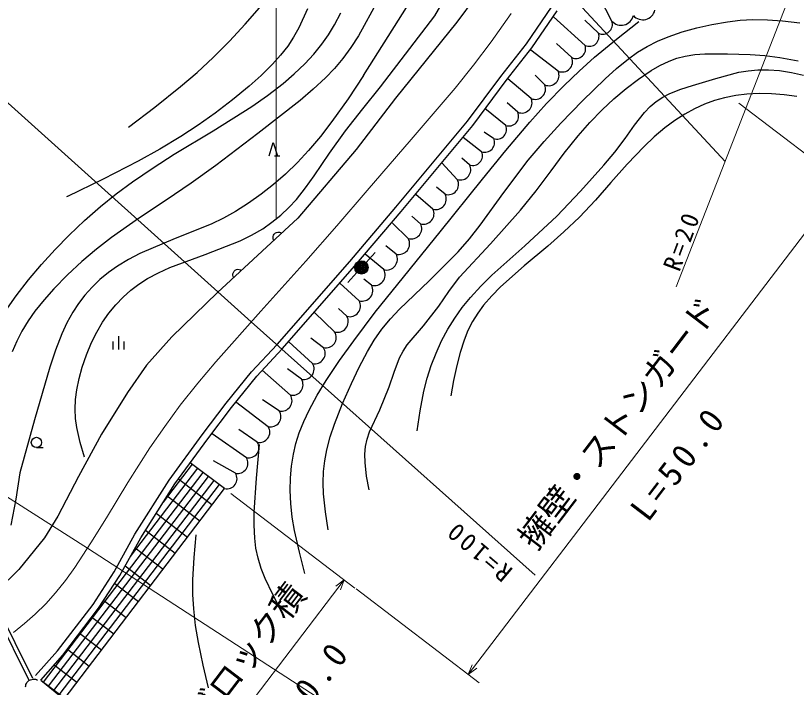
# Model space of a CAD drawing. Units: millimetres, scale not verified. Extents: x 40000 to 680000, y 20000 to 380000.
# Drawn here: x 294322 to 352088, y 263308 to 313007 of the extents above; entities that cross this region are included whole.
import ezdxf
from ezdxf.enums import TextEntityAlignment as Align

# ---------------------------------------------------------------- set-up
doc = ezdxf.new("R2010")
doc.units = ezdxf.units.MM
doc.header["$LTSCALE"] = 1000
doc.linetypes.add('CHAIN', pattern=[18.5, 12, -1.5, 3.5, -1.5])
for name, color, linetype, lineweight in [('M-BGD', 7, 'Continuous', 25), ('M-BMK', 2, 'CHAIN', 13), ('M-STR-HTXT', 7, 'Continuous', 13)]:
    doc.layers.add(name, color=color, linetype=linetype, lineweight=lineweight)
doc.styles.add('ＭＳ ゴシック', font='')
doc.styles.get('ＭＳ ゴシック').set_extended_font_data('MS Gothic')

msp = doc.modelspace()

# ---------------------------------------------------------------- linework, layer by layer
at = {"layer": 'M-BGD'}
for p, q in [((332693, 320363), (326976, 312521)), ((325328, 312985), (328693, 318790)), ((320059, 308580), (324075, 314948)), ((338434, 312602), (337088, 315264)), ((311316, 312379), (312533, 313778)), ((321093, 314078), (319679, 311499)), ((332115, 310915), (334014, 313700)), ((315909, 313501), (315268, 312093)), ((317927, 312321), (318381, 313207)), ((332518, 310619), (334385, 313356)), ((321311, 307750), (325328, 312985)), ((326976, 312521), (322427, 306894)), ((336455, 310803), (334109, 312925)), ((337445, 311702), (336448, 312669)), ((338777, 311265), (340435, 312572)), ((345842, 312353), (346985, 312552)), ((346985, 312552), (347926, 312663)), ((347926, 312663), (348873, 312713)), ((348873, 312713), (349961, 312701)), ((349961, 312701), (351049, 312627)), ((351049, 312627), (352353, 312472)), ((310142, 311120), (311316, 312379)), ((315268, 312093), (314888, 311407)), ((317480, 311589), (317927, 312321)), ((343649, 311796), (344717, 312095)), ((344717, 312095), (345842, 312353)), ((314888, 311407), (314457, 310753)), ((316983, 310888), (317480, 311589)), ((319679, 311499), (319131, 310652)), ((341807, 311110), (342611, 311442)), ((342611, 311442), (343649, 311796)), ((308933, 309911), (310142, 311120)), ((316380, 310151), (316983, 310888)), ((330216, 308509), (332115, 310915)), ((335466, 309903), (334329, 310933)), ((337150, 309923), (338777, 311265)), ((341041, 310728), (341807, 311110)), ((314457, 310753), (313926, 310069)), ((319131, 310652), (318536, 309842)), ((330613, 308205), (332518, 310619)), ((334467, 308891), (332446, 310440)), ((339662, 309820), (340335, 310300)), ((340335, 310300), (341041, 310728)), ((307749, 308809), (308933, 309911)), ((313926, 310069), (313338, 309412)), ((315729, 309450), (316380, 310151)), ((318536, 309842), (317915, 309105)), ((336008, 308907), (337150, 309923)), ((338787, 309106), (339662, 309820)), ((341992, 309317), (342678, 309647)), ((342678, 309647), (343255, 309862)), ((343255, 309862), (343848, 310019)), ((343848, 310019), (344565, 310128)), ((344565, 310128), (345305, 310179)), ((345305, 310179), (346987, 310187)), ((346987, 310187), (348663, 310136)), ((348663, 310136), (349753, 310055)), ((349753, 310055), (350853, 309913)), ((350853, 309913), (352221, 309674)), ((313338, 309412), (312498, 308583)), ((314940, 308695), (315729, 309450)), ((317915, 309105), (317248, 308407)), ((337947, 308342), (338787, 309106)), ((341337, 308936), (341992, 309317)), ((306524, 307752), (307749, 308809)), ((312498, 308583), (311614, 307795)), ((314109, 307984), (314940, 308695)), ((320059, 308580), (318918, 306860)), ((327747, 305186), (330216, 308509)), ((333469, 307880), (332757, 308613)), ((334907, 307848), (336008, 308907)), ((340395, 308296), (341337, 308936)), ((346127, 308365), (347830, 308812)), ((347830, 308812), (348528, 308933)), ((348528, 308933), (349236, 308995)), ((349236, 308995), (350031, 308995)), ((350031, 308995), (350827, 308935)), ((350827, 308935), (351721, 308803)), ((351721, 308803), (352620, 308609)), ((312969, 307100), (314109, 307984)), ((317248, 308407), (316333, 307554)), ((328140, 304877), (330613, 308205)), ((332471, 306868), (330737, 308318)), ((336275, 306708), (337947, 308342)), ((339503, 307617), (340395, 308296)), ((344400, 307848), (346127, 308365)), ((304619, 306232), (306524, 307752)), ((311614, 307795), (310374, 306769)), ((316333, 307554), (315366, 306735)), ((320008, 306121), (321311, 307750)), ((333611, 306502), (334907, 307848)), ((338583, 306849), (339503, 307617)), ((342735, 307247), (343545, 307571)), ((343545, 307571), (344400, 307848)), ((310374, 306769), (309098, 305791)), ((311810, 306278), (312969, 307100)), ((318918, 306860), (317722, 305164)), ((322427, 306894), (319530, 303100)), ((337715, 306047), (338583, 306849)), ((341721, 306660), (342210, 306978)), ((342210, 306978), (342735, 307247)), ((346776, 306923), (346023, 306716)), ((347603, 307085), (346776, 306923)), ((348432, 307187), (347603, 307085)), ((349339, 307234), (348432, 307187)), ((350236, 307221), (349339, 307234)), ((351189, 307145), (350236, 307221)), ((352126, 307011), (351189, 307145)), ((302675, 304757), (304619, 306232)), ((308945, 304488), (311810, 306278)), ((315366, 306735), (312251, 304292)), ((331472, 305856), (330700, 306563)), ((332365, 305123), (333611, 306502)), ((334662, 305048), (336275, 306708)), ((340858, 305849), (341267, 306275)), ((341267, 306275), (341721, 306660)), ((345290, 306452), (344550, 306115)), ((346023, 306716), (345290, 306452)), ((309098, 305791), (307838, 304900)), ((318739, 304477), (320008, 306121)), ((330582, 304884), (329037, 306125)), ((336803, 305098), (337715, 306047)), ((340119, 304911), (340858, 305849)), ((343837, 305725), (343084, 305241)), ((344550, 306115), (343837, 305725)), ((317722, 305164), (316879, 304074)), ((322460, 298833), (327747, 305186)), ((330583, 303035), (332365, 305123)), ((333428, 303700), (334662, 305048)), ((335934, 304108), (336803, 305098)), ((343084, 305241), (342356, 304702)), ((306052, 302752), (308945, 304488)), ((307838, 304900), (306537, 304054)), ((317553, 302828), (318739, 304477)), ((322842, 298511), (328140, 304877)), ((339419, 303922), (340119, 304911)), ((342356, 304702), (341572, 304040)), ((306537, 304054), (304988, 303130)), ((312251, 304292), (309124, 301916)), ((316879, 304074), (315990, 303022)), ((328801, 302941), (327447, 303987)), ((329691, 303913), (329001, 304389)), ((334912, 302832), (335934, 304108)), ((338650, 302907), (339419, 303922)), ((341572, 304040), (340821, 303326)), ((313081, 302625), (313386, 303623)), ((313386, 303623), (313691, 302625)), ((332242, 302315), (333428, 303700)), ((340821, 303326), (339576, 302011)), ((304988, 303130), (303397, 302250)), ((304490, 301750), (306052, 302752)), ((315990, 303022), (315166, 302137)), ((319530, 303100), (315204, 298014)), ((316420, 301150), (317553, 302828)), ((328854, 300918), (330583, 303035)), ((333941, 301526), (334912, 302832)), ((337843, 301941), (338650, 302907)), ((303397, 302250), (300795, 300914)), ((313483, 302625), (313883, 302625)), ((315166, 302137), (314291, 301287)), ((327910, 301970), (327338, 302470)), ((330446, 299923), (332242, 302315)), ((302960, 300698), (304490, 301750)), ((309124, 301916), (307313, 300610)), ((327003, 300880), (325858, 302105)), ((336126, 300030), (337843, 301941)), ((339576, 302011), (338371, 300651)), ((314291, 301287), (313412, 300514)), ((315781, 300256), (316420, 301150)), ((332836, 300049), (333941, 301526)), ((300795, 300914), (298158, 299629)), ((301765, 299811), (302960, 300698)), ((307313, 300610), (305465, 299352)), ((313412, 300514), (312494, 299788)), ((325729, 297017), (328854, 300918)), ((338371, 300651), (337225, 299355)), ((300606, 298876), (301765, 299811)), ((315102, 299408), (315781, 300256)), ((326097, 299789), (325474, 300314)), ((328698, 297495), (330446, 299923)), ((331688, 298616), (332836, 300049)), ((334368, 298164), (336126, 300030)), ((298131, 299616), (298095, 299599)), ((298158, 299629), (298131, 299616)), ((305465, 299352), (303426, 297996)), ((312494, 299788), (311555, 299122)), ((314548, 298808), (315102, 299408)), ((325190, 298699), (323939, 299765)), ((337225, 299355), (336038, 298102)), ((299431, 297849), (300606, 298876)), ((311555, 299122), (310582, 298505)), ((313948, 298248), (314548, 298808)), ((319041, 294813), (322460, 298833)), ((310582, 298505), (309700, 298015)), ((313291, 297720), (313948, 298248)), ((319420, 294486), (322842, 298511)), ((324283, 297609), (323646, 298176)), ((329454, 296111), (331688, 298616)), ((331988, 295967), (334368, 298164)), ((336038, 298102), (334892, 297010)), ((298295, 296775), (299431, 297849)), ((303426, 297996), (301411, 296585)), ((308781, 297574), (306137, 296518)), ((309700, 298015), (308781, 297574)), ((315204, 298014), (309270, 292516)), ((312605, 297245), (313291, 297720)), ((323377, 296519), (322203, 297664)), ((327910, 296489), (328698, 297495)), ((311774, 296760), (312605, 297245)), ((313448, 296842), (313539, 296927)), ((313539, 296927), (313627, 296970)), ((313627, 296970), (313725, 296995)), ((313725, 296995), (313842, 296983)), ((313842, 296983), (313930, 296959)), ((313930, 296959), (314014, 296911)), ((322590, 293138), (325729, 297017)), ((334892, 297010), (333700, 295958)), ((297240, 295703), (298295, 296775)), ((301411, 296585), (300304, 295719)), ((306137, 296518), (303518, 295407)), ((310928, 296334), (311774, 296760)), ((313367, 296663), (313398, 296758)), ((313371, 296547), (313367, 296663)), ((313388, 296457), (313371, 296547)), ((313427, 296368), (313388, 296457)), ((313398, 296758), (313448, 296842)), ((327076, 295521), (327910, 296489)), ((308344, 295322), (310928, 296334)), ((322468, 295368), (321717, 295968)), ((327175, 293645), (329454, 296111)), ((329567, 293813), (331988, 295967)), ((333700, 295958), (331943, 294486)), ((296239, 294600), (297240, 295703)), ((300304, 295719), (299232, 294805)), ((303518, 295407), (302676, 294967)), ((305724, 294360), (308344, 295322)), ((321560, 294216), (320182, 295347)), ((320247, 294742), (320928, 295474)), ((324919, 293388), (327076, 295521)), ((299232, 294805), (298172, 293823)), ((302676, 294967), (301856, 294470)), ((313680, 288686), (319041, 294813)), ((295282, 293458), (296239, 294600)), ((301856, 294470), (301193, 294002)), ((304886, 293980), (305724, 294360)), ((310431, 294009), (310481, 294093)), ((310481, 294093), (310572, 294178)), ((310572, 294178), (310660, 294221)), ((310660, 294221), (310757, 294246)), ((310757, 294246), (310874, 294234)), ((310874, 294234), (310963, 294209)), ((310963, 294209), (311047, 294162)), ((314051, 288350), (319420, 294486)), ((331943, 294486), (330193, 292940)), ((294372, 292279), (295282, 293458)), ((298172, 293823), (297141, 292784)), ((300557, 293479), (299983, 292929)), ((301193, 294002), (300557, 293479)), ((303448, 293144), (304087, 293551)), ((304087, 293551), (304886, 293980)), ((310399, 293914), (310431, 294009)), ((310403, 293798), (310399, 293914)), ((310421, 293708), (310403, 293798)), ((310460, 293619), (310421, 293708)), ((319568, 294008), (318891, 293272)), ((320651, 293065), (320091, 293501)), ((326382, 292597), (327175, 293645)), ((328742, 293001), (329567, 293813)), ((299983, 292929), (299445, 292331)), ((302852, 292693), (303448, 293144)), ((319743, 291913), (318300, 293209)), ((320936, 291061), (322590, 293138)), ((322718, 291296), (324919, 293388)), ((327969, 292155), (328742, 293001)), ((330193, 292940), (329547, 292286)), ((297141, 292784), (296425, 291989)), ((299445, 292331), (298974, 291717)), ((302279, 292178), (302852, 292693)), ((309270, 292516), (305871, 289240)), ((325643, 291519), (326382, 292597)), ((293387, 290880), (294372, 292279)), ((296425, 291989), (295752, 291150)), ((301745, 291617), (302279, 292178)), ((327366, 291409), (327969, 292155)), ((329547, 292286), (328946, 291591)), ((295752, 291150), (295246, 290431)), ((298974, 291717), (298547, 291063)), ((301227, 290984), (301745, 291617)), ((318834, 290762), (318209, 291327)), ((322047, 290573), (322718, 291296)), ((324493, 290063), (325643, 291519)), ((326816, 290632), (327366, 291409)), ((328946, 291591), (328511, 291004)), ((298547, 291063), (298124, 290279)), ((300758, 290317), (301227, 290984)), ((317926, 289611), (316436, 291035)), ((319335, 288954), (320936, 291061)), ((321423, 289812), (322047, 290573)), ((326302, 289803), (326816, 290632)), ((328511, 291004), (328129, 290386)), ((295246, 290431), (294788, 289674)), ((298124, 290279), (297754, 289469)), ((300322, 289578), (300758, 290317)), ((323299, 288649), (324493, 290063)), ((328129, 290386), (327790, 289712)), ((294788, 289674), (294408, 288921)), ((297754, 289469), (297279, 288245)), ((299944, 288819), (300322, 289578)), ((320860, 288999), (321423, 289812)), ((325840, 288941), (326302, 289803)), ((327790, 289712), (327500, 289000)), ((294408, 288921), (294077, 288132)), ((301524, 288898), (301524, 288298)), ((301924, 289295), (301924, 288295)), ((302324, 288898), (302324, 288298)), ((305871, 289240), (304017, 287139)), ((316289, 287272), (314536, 288882)), ((317107, 288441), (316162, 289152)), ((318297, 287495), (319335, 288954)), ((320346, 288149), (320860, 288999)), ((325426, 288043), (325840, 288941)), ((327500, 289000), (327202, 288081)), ((299571, 287923), (299944, 288819)), ((311781, 286660), (313680, 288686)), ((312159, 286332), (314051, 288350)), ((322985, 288184), (323299, 288649)), ((297279, 288245), (296858, 286990)), ((299256, 287008), (299571, 287923)), ((319730, 286990), (320346, 288149)), ((322323, 286635), (322729, 287698)), ((322729, 287698), (322985, 288184)), ((325068, 287122), (325426, 288043)), ((327202, 288081), (326956, 287122)), ((304017, 287139), (302595, 285130)), ((317310, 286005), (318297, 287495)), ((324767, 286183), (325068, 287122)), ((326956, 287122), (326723, 286012)), ((296858, 286990), (295714, 283091)), ((299018, 286161), (299256, 287008)), ((309907, 284331), (311781, 286660)), ((314652, 284933), (312562, 286781)), ((315470, 286103), (314444, 286872)), ((319164, 285793), (319730, 286990)), ((321970, 285541), (322323, 286635)), ((298842, 285312), (299018, 286161)), ((310301, 284023), (312159, 286332)), ((316644, 284915), (317310, 286005)), ((324526, 285232), (324767, 286183)), ((326723, 286012), (326513, 284888)), ((318510, 284300), (319164, 285793)), ((321259, 283853), (321970, 285541)), ((298751, 284597), (298842, 285312)), ((302595, 285130), (300679, 282040)), ((316038, 283808), (316644, 284915)), ((324248, 283762), (324526, 285232)), ((298720, 283883), (298751, 284597)), ((308135, 282001), (309907, 284331)), ((313014, 282595), (310589, 284423)), ((313833, 283764), (312580, 284570)), ((317917, 282794), (318510, 284300)), ((298756, 283201), (298720, 283883)), ((308536, 281702), (310301, 284023)), ((315644, 282978), (316038, 283808)), ((320502, 282210), (321259, 283853)), ((324031, 282281), (324248, 283762)), ((295714, 283091), (294627, 279175)), ((298852, 282523), (298756, 283201)), ((299101, 281429), (298852, 282523)), ((315310, 282135), (315644, 282978)), ((317599, 281836), (317917, 282794)), ((300679, 282040), (298980, 278919)), ((305679, 278638), (308135, 282001)), ((311396, 280303), (308853, 282066)), ((312205, 281449), (310826, 282395)), ((315067, 281353), (315310, 282135)), ((320330, 281680), (320502, 282210)), ((299410, 280340), (299101, 281429)), ((306092, 278356), (308536, 281702)), ((314880, 280552), (315067, 281353)), ((317344, 280880), (317599, 281836)), ((320218, 281141), (320330, 281680)), ((295865, 281045), (296363, 281045)), ((312143, 278793), (312361, 281288)), ((317188, 280073), (317344, 280880)), ((320169, 280550), (320218, 281141)), ((314741, 279677), (314880, 280552)), ((320181, 279948), (320169, 280550)), ((307382, 279819), (305236, 277003)), ((309777, 278012), (307239, 279927)), ((310586, 279157), (308962, 280078)), ((314663, 278802), (314741, 279677)), ((317093, 279269), (317188, 280073)), ((320295, 278943), (320181, 279948)), ((294627, 279175), (294327, 277227)), ((308181, 279217), (296354, 263703)), ((307782, 279518), (302804, 272989)), ((317065, 278452), (317093, 279269)), ((308580, 278915), (296743, 263388)), ((308979, 278614), (297131, 263072)), ((298980, 278919), (297452, 275974)), ((303146, 274637), (305679, 278638)), ((306363, 278728), (308867, 276819)), ((311968, 276268), (312143, 278793)), ((314642, 277862), (314663, 278802)), ((317097, 277639), (317065, 278452)), ((320472, 277927), (320295, 278943)), ((309378, 278313), (297519, 262757)), ((297907, 262442), (309777, 278012)), ((303577, 274382), (306092, 278356)), ((314681, 276924), (314642, 277862)), ((305534, 277474), (307958, 275626)), ((317244, 276295), (317097, 277639)), ((295593, 263960), (289200, 276820)), ((294327, 277227), (293970, 275303)), ((314789, 275903), (314681, 276924)), ((295325, 263826), (288931, 276687)), ((304729, 276202), (307049, 274433)), ((311960, 275301), (311968, 276268)), ((317451, 274956), (317244, 276295)), ((297452, 275974), (296469, 274372)), ((314955, 274906), (314789, 275903)), ((312011, 274353), (311960, 275301)), ((301602, 271852), (303146, 274637)), ((303923, 274929), (306139, 273240)), ((307660, 274584), (307509, 272926)), ((315314, 273306), (314955, 274906)), ((296469, 274372), (294570, 272040)), ((302031, 271595), (303577, 274382)), ((312107, 273607), (312011, 274353)), ((303158, 273627), (305230, 272047)), ((312261, 272874), (312107, 273607)), ((315730, 271729), (315314, 273306)), ((307509, 272926), (307417, 271262)), ((312494, 272110), (312261, 272874)), ((302423, 272301), (304321, 270854)), ((312783, 271370), (312494, 272110)), ((294570, 272040), (292695, 270210)), ((300057, 269446), (301602, 271852)), ((300467, 269159), (302031, 271595)), ((301651, 271003), (303411, 269661)), ((307417, 271262), (307419, 270189)), ((313351, 270172), (312783, 271370)), ((307419, 270189), (307481, 269110)), ((313975, 268997), (313351, 270172)), ((297424, 266003), (300057, 269446)), ((300838, 269737), (302502, 268468)), ((297810, 265684), (300467, 269159)), ((307481, 269110), (307618, 267876)), ((299972, 268511), (301592, 267276)), ((307618, 267876), (307818, 266635)), ((299060, 267320), (300683, 266083)), ((307818, 266635), (308165, 264956)), ((295803, 264179), (297424, 266003)), ((298149, 266128), (299774, 264890)), ((296177, 263847), (297810, 265684)), ((297183, 264979), (298864, 263697)), ((308165, 264956), (308575, 263271)), ((295066, 263346), (295073, 263434)), ((295073, 263434), (295087, 263511)), ((295087, 263511), (295120, 263590)), ((295120, 263590), (295163, 263669)), ((295163, 263669), (295227, 263740)), ((295227, 263740), (295308, 263809)), ((295308, 263809), (295414, 263870)), ((295414, 263870), (295511, 263902)), ((295511, 263902), (295610, 263925)), ((295610, 263925), (295696, 263922)), ((295696, 263922), (295783, 263905)), ((295783, 263905), (295856, 263884)), ((295856, 263884), (295934, 263842)), ((296177, 263847), (297907, 262442)), ((296183, 263854), (297955, 262504))]:
    msp.add_line(p, q, dxfattribs=at)
for centre, radius in [((319906, 294376), 498), ((319906, 294376), 440), ((319906, 294376), 382), ((319906, 294376), 322), ((319906, 294376), 265), ((319906, 294376), 195), ((319906, 294376), 135), ((319906, 294376), 77.5), ((319906, 294376), 15), ((295865, 281427), 382)]:
    msp.add_circle(centre, radius, dxfattribs=at)
for centre, radius, start, end in [((340718, 313621), 925, 221.60406, 346.92493), ((337752, 312358), 724, 244.89355, 19.65381), ((339126, 313216), 925, 221.60406, 346.92493), ((336763, 311459), 724, 244.89355, 19.65381), ((335773, 310559), 724, 244.89355, 19.65381), ((334756, 309605), 770, 248.00439, 22.76465), ((333757, 308593), 770, 248.00439, 22.76465), ((332759, 307582), 770, 248.00439, 22.76465), ((331761, 306570), 770, 248.00439, 22.76465), ((330825, 305555), 714, 250.10944, 24.86969), ((329934, 304584), 714, 250.10944, 24.86969), ((329044, 303613), 714, 250.10944, 24.86969), ((328153, 302641), 714, 250.10944, 24.86969), ((327230, 301614), 768, 252.87012, 27.6304), ((326323, 300523), 768, 252.87012, 27.6304), ((325416, 299433), 768, 252.87012, 27.6304), ((324510, 298343), 768, 252.87012, 27.6304), ((323603, 297253), 768, 252.87012, 27.6304), ((322683, 296132), 794, 254.34424, 29.10449), ((321774, 294981), 794, 254.34424, 29.10449), ((320866, 293830), 794, 254.34424, 29.10449), ((319957, 292678), 794, 254.34424, 29.10449), ((319049, 291527), 794, 254.34424, 29.10449), ((318140, 290376), 794, 254.34424, 29.10449), ((317273, 289197), 773, 257.62787, 32.38812), ((316454, 288027), 773, 257.62787, 32.38812), ((315636, 286858), 773, 257.62787, 32.38812), ((314817, 285689), 773, 257.62787, 32.38812), ((313999, 284519), 773, 257.62787, 32.38812), ((313180, 283350), 773, 257.62787, 32.38812), ((312371, 282190), 760, 257.38043, 32.14072), ((311562, 281045), 760, 257.38043, 32.14072), ((310752, 279899), 760, 257.38043, 32.14072), ((309943, 278753), 760, 257.38043, 32.14072)]:
    msp.add_arc(centre, radius, start, end, dxfattribs=at)
at = {"layer": 'M-BMK'}
for p, q in [((329509, 311060), (330990, 313156)), ((328204, 309330), (329509, 311060)), ((326853, 307636), (328204, 309330)), ((323591, 303848), (326853, 307636)), ((320323, 300077), (323591, 303848)), ((318081, 297444), (320323, 300077)), ((315796, 294852), (318081, 297444)), ((312453, 291139), (315796, 294852)), ((309138, 287401), (312453, 291139)), ((307798, 285808), (309138, 287401)), ((306507, 284179), (307798, 285808)), ((305361, 282618), (306507, 284179)), ((304264, 281024), (305361, 282618)), ((302627, 278457), (304264, 281024)), ((301042, 275860), (302627, 278457)), ((299893, 273991), (301042, 275860)), ((298701, 272167), (299893, 273991)), ((298011, 271211), (298701, 272167)), ((297280, 270300), (298011, 271211)), ((296550, 269491), (297280, 270300)), ((295776, 268723), (296550, 269491)), ((294992, 268025), (295776, 268723)), ((294178, 267380), (294992, 268025))]:
    msp.add_line(p, q, dxfattribs=at)
at = {"layer": 'M-STR-HTXT'}
for p, q in [((313598, 341862), (313598, 298014)), ((353972, 320567), (343196, 292947)), ((333969, 316089), (346812, 302217)), ((311752, 290357), (288436, 311315)), ((356352, 300040), (347827, 306539)), ((327817, 264259), (355557, 300647)), ((332771, 271611), (311752, 290357)), ((279178, 286616), (299648, 273600)), ((319429, 270654), (310238, 277660)), ((299648, 273600), (324500, 257495)), ((306764, 255690), (318633, 271260)), ((318007, 270794), (318633, 271260)), ((318633, 271260), (318349, 270534)), ((319511, 270591), (328613, 263653)), ((327817, 264259), (328102, 264985)), ((328444, 264725), (327817, 264259))]:
    msp.add_line(p, q, dxfattribs=at)

# ---------------------------------------------------------------- texts
at = {"layer": 'M-STR-HTXT', "style": 'ＭＳ ゴシック'}
for s, p in [('擁壁・ストンガード', (333257, 273034)), ('ブロック積', (308769, 259856))]:
    msp.add_text(s, height=1833, rotation=52.7, dxfattribs=at).set_placement(p, align=Align.BOTTOM_LEFT)
at = {"layer": 'M-STR-HTXT', "attachment_point": 7, "style": 'ＭＳ ゴシック'}
for s, insert, char_height, rotation in [('\\T1.28;R=20', (343450, 293987), 1320, 69.6), ('\\T1.32;L=50.0', (341136, 275441), 1833, 52.7), ('\\T1.28;R=100', (331211, 272034), 1320, 139.9), ('\\T1.32;L=20.0', (313292, 258121), 1833, 52.7)]:
    msp.add_mtext(s, dxfattribs=dict(at, insert=insert, char_height=char_height, rotation=rotation))

doc.saveas('drawing.dxf')
